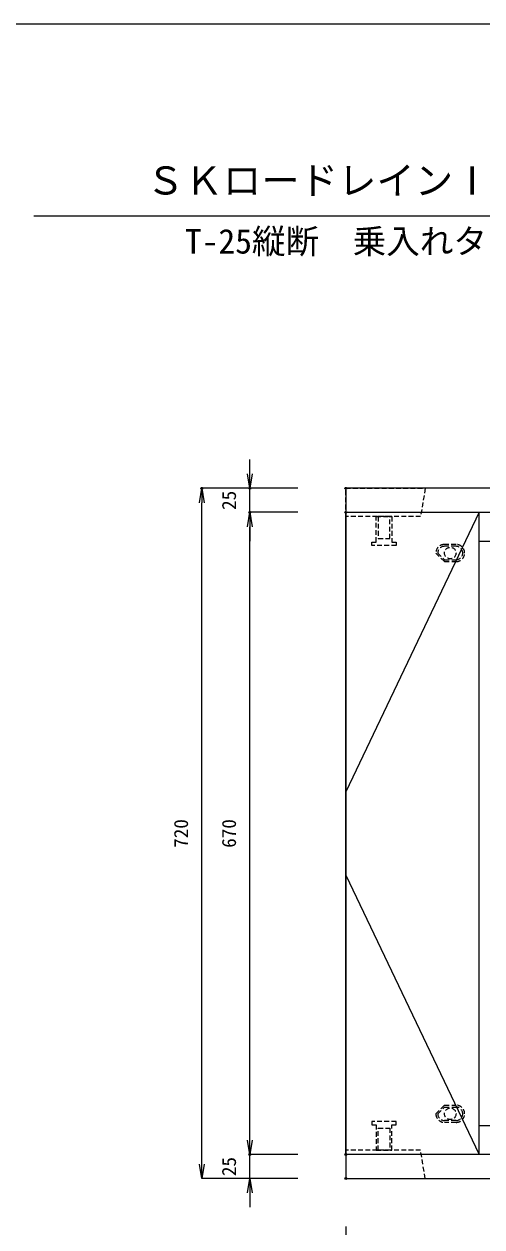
# Model space of a CAD drawing. Units: millimetres, scale not verified. Extents: x -1945 to 1945, y -1148 to 1692.
# Drawn here: x -481 to -4, y 437 to 1692 of the extents above; entities that cross this region are included whole.
import ezdxf
from ezdxf.enums import TextEntityAlignment as Align

# ---------------------------------------------------------------- set-up
doc = ezdxf.new("R2010")
doc.units = ezdxf.units.MM
doc.header["$LTSCALE"] = 10
doc.header["$PDMODE"] = 32
doc.header["$PDSIZE"] = 2
doc.linetypes.add('USER1', pattern=[0.75, 0.5, -0.25])
doc.layers.add('0-0_0', color=7, linetype='Continuous')
doc.layers.add('0-2_DEFPOINTS', color=7, linetype='Continuous')
for name, color, linetype, lineweight in [('0-1_TITLE', 7, 'Continuous', 18), ('0-3_KIJUN', 7, 'USER1', 18), ('0-5_SUNPO', 3, 'Continuous', 18)]:
    doc.layers.add(name, color=color, linetype=linetype, lineweight=lineweight)
doc.styles.add('ＭＳ ゴシック', font='')
doc.styles.get('ＭＳ ゴシック').set_extended_font_data('MS Gothic')

# ---------------------------------------------------------------- blocks, each defined once
blk = doc.blocks.new('_OPEN')
at = {"layer": '0-0_0'}
blk.add_line((0, 0), (-1, 0), dxfattribs=at)
blk.add_lwpolyline([(-1, 0.1667), (0, 0), (-1, -0.1667)], dxfattribs=at)
blk = doc.blocks.new('D11')
at = {"layer": '0-2_DEFPOINTS'}
for p in [(1699.48, 1932.39), (1799.48, 1932.39), (1799.48, 1907.39)]:
    blk.add_point(p, dxfattribs=at)
at = {"layer": '0-5_SUNPO'}
for p, q in [((1699.48, 1947.39), (1699.48, 1962.39)), ((1749.48, 1932.39), (1699.48, 1932.39)), ((1699.48, 1907.39), (1699.48, 1932.39)), ((1749.48, 1907.39), (1699.48, 1907.39)), ((1699.48, 1892.39), (1699.48, 1877.39))]:
    blk.add_line(p, q, dxfattribs=at)
at = {"layer": '0-5_SUNPO', "xscale": 15, "yscale": 15}
for p, rotation in [((1699.48, 1932.39), 270), ((1699.48, 1907.39), 90)]:
    blk.add_blockref('_OPEN', p, dxfattribs=dict(at, rotation=rotation))
at = {"layer": '0-5_SUNPO', "color": 7, "style": 'ＭＳ ゴシック'}
blk.add_text('25', height=14.66, rotation=90, dxfattribs=at).set_placement((1689.48, 1909.89), align=Align.BOTTOM_LEFT)
blk = doc.blocks.new('D12')
at = {"layer": '0-2_DEFPOINTS'}
for p in [(1699.48, 2602.39), (1799.48, 2602.39), (1799.48, 1932.39)]:
    blk.add_point(p, dxfattribs=at)
at = {"layer": '0-5_SUNPO'}
for p, q in [((1749.48, 2602.39), (1699.48, 2602.39)), ((1699.48, 1947.39), (1699.48, 2587.39)), ((1749.48, 1932.39), (1699.48, 1932.39))]:
    blk.add_line(p, q, dxfattribs=at)
at = {"layer": '0-5_SUNPO', "xscale": 15, "yscale": 15}
for p, rotation in [((1699.48, 2602.39), 90), ((1699.48, 1932.39), 270)]:
    blk.add_blockref('_OPEN', p, dxfattribs=dict(at, rotation=rotation))
at = {"layer": '0-5_SUNPO', "color": 7, "style": 'ＭＳ ゴシック'}
blk.add_text('670', height=14.66, rotation=90, dxfattribs=at).set_placement((1689.48, 2252.39), align=Align.BOTTOM_LEFT)
blk = doc.blocks.new('D13')
at = {"layer": '0-2_DEFPOINTS'}
for p in [(1699.48, 2627.39), (1799.48, 2627.39), (1799.48, 2602.39)]:
    blk.add_point(p, dxfattribs=at)
at = {"layer": '0-5_SUNPO'}
for p, q in [((1699.48, 2642.39), (1699.48, 2657.39)), ((1749.48, 2627.39), (1699.48, 2627.39)), ((1699.48, 2602.39), (1699.48, 2627.39)), ((1749.48, 2602.39), (1699.48, 2602.39)), ((1699.48, 2587.39), (1699.48, 2572.39))]:
    blk.add_line(p, q, dxfattribs=at)
at = {"layer": '0-5_SUNPO', "xscale": 15, "yscale": 15}
for p, rotation in [((1699.48, 2627.39), 270), ((1699.48, 2602.39), 90)]:
    blk.add_blockref('_OPEN', p, dxfattribs=dict(at, rotation=rotation))
at = {"layer": '0-5_SUNPO', "color": 7, "style": 'ＭＳ ゴシック'}
blk.add_text('25', height=14.66, rotation=90, dxfattribs=at).set_placement((1689.48, 2604.89), align=Align.BOTTOM_LEFT)
blk = doc.blocks.new('D14')
at = {"layer": '0-2_DEFPOINTS'}
for p in [(1649.48, 2627.39), (1799.48, 2627.39), (1799.48, 1907.39)]:
    blk.add_point(p, dxfattribs=at)
at = {"layer": '0-5_SUNPO'}
for p, q in [((1749.48, 2627.39), (1649.48, 2627.39)), ((1649.48, 1922.39), (1649.48, 2612.39)), ((1749.48, 1907.39), (1649.48, 1907.39))]:
    blk.add_line(p, q, dxfattribs=at)
at = {"layer": '0-5_SUNPO', "xscale": 15, "yscale": 15}
for p, rotation in [((1649.48, 2627.39), 90), ((1649.48, 1907.39), 270)]:
    blk.add_blockref('_OPEN', p, dxfattribs=dict(at, rotation=rotation))
at = {"layer": '0-5_SUNPO', "color": 7, "style": 'ＭＳ ゴシック'}
blk.add_text('720', height=14.66, rotation=90, dxfattribs=at).set_placement((1639.48, 2252.39), align=Align.BOTTOM_LEFT)
blk = doc.blocks.new('D29')
at = {"layer": '0-2_DEFPOINTS'}
for p in [(1799.48, 1907.39), (2797.48, 1907.39), (2797.48, 1807.39)]:
    blk.add_point(p, dxfattribs=at)
at = {"layer": '0-5_SUNPO'}
for p, q in [((1799.48, 1857.39), (1799.48, 1807.39)), ((2797.48, 1857.39), (2797.48, 1807.39)), ((1814.48, 1807.39), (2782.48, 1807.39))]:
    blk.add_line(p, q, dxfattribs=at)
at = {"layer": '0-5_SUNPO', "xscale": 15, "yscale": 15, "rotation": 180}
blk.add_blockref('_OPEN', (1799.48, 1807.39), dxfattribs=at)
at = {"layer": '0-5_SUNPO', "xscale": 15, "yscale": 15}
blk.add_blockref('_OPEN', (2797.48, 1807.39), dxfattribs=at)
at = {"layer": '0-5_SUNPO', "color": 7, "style": 'ＭＳ ゴシック'}
blk.add_text('998', height=14.66, dxfattribs=at).set_placement((2283.48, 1817.39), align=Align.BOTTOM_LEFT)

msp = doc.modelspace()

# ---------------------------------------------------------------- linework, layer by layer
at = {"layer": '0-1_TITLE', "color": 1}
msp.add_line((-470.53, 1491.74), (470.53, 1491.74), dxfattribs=at)
at = {"layer": '0-1_TITLE', "color": 2}
msp.add_lwpolyline([(-1945, -1148.26), (1945, -1148.26), (1945, 1691.74), (-1945, 1691.74)], close=True, dxfattribs=at)
at = {"layer": '0-3_KIJUN'}
for p, q in [((-30.52, 1148.89), (-42.52, 1148.89)), ((-30.52, 1146.89), (-42.52, 1146.89)), ((-51.52, 1139.89), (-42.52, 1130.89)), ((-49.52, 1139.89), (-42.52, 1132.89)), ((-42.52, 1132.89), (-30.52, 1132.89)), ((-42.52, 1130.89), (-30.52, 1130.89)), ((-51.52, 554.89), (-42.52, 563.89)), ((-49.52, 554.89), (-42.52, 561.89)), ((-42.52, 563.89), (-30.52, 563.89)), ((-42.52, 561.89), (-30.52, 561.89)), ((-30.52, 547.89), (-42.52, 547.89)), ((-30.52, 545.89), (-42.52, 545.89))]:
    msp.add_line(p, q, dxfattribs=at)
at = {"layer": '0-3_KIJUN', "linetype": 'Continuous'}
for points in [[(-145.52, 487.39), (852.48, 487.39), (852.48, 1207.39), (-145.52, 1207.39)], [(-145.52, 1182.39), (852.48, 1182.39), (852.48, 512.39), (-145.52, 512.39)], [(-6.52, 1152.39), (713.48, 1152.39), (713.48, 542.39), (-6.52, 542.39)]]:
    msp.add_lwpolyline(points, close=True, dxfattribs=at)
at = {"layer": '0-3_KIJUN'}
for points in [[(-62.52, 1207.39), (-67.52, 1177.89), (-145.52, 1177.89), (-145.52, 1207.39)], [(-113.75, 1177.89), (-97.3, 1177.89), (-97.3, 1151.39), (-92.77, 1151.39), (-92.77, 1147.89), (-118.27, 1147.89), (-118.27, 1151.39), (-113.75, 1151.39)], [(-99.52, 1177.89), (-111.52, 1177.89), (-111.52, 1154.89), (-99.52, 1154.89)], [(-113.75, 516.89), (-97.3, 516.89), (-97.3, 543.39), (-92.77, 543.39), (-92.77, 546.89), (-118.27, 546.89), (-118.27, 543.39), (-113.75, 543.39)], [(-99.52, 516.89), (-111.52, 516.89), (-111.52, 539.89), (-99.52, 539.89)], [(-62.52, 487.39), (-67.52, 516.89), (-145.52, 516.89), (-145.52, 487.39)]]:
    msp.add_lwpolyline(points, close=True, dxfattribs=at)
at = {"layer": '0-3_KIJUN', "color": 3, "linetype": 'Continuous'}
msp.add_lwpolyline([(-6.52, 1152.39), (-6.52, 1182.39), (-145.52, 890.89), (-145.52, 803.89), (-6.52, 512.39), (-6.52, 542.39)], dxfattribs=at)
at = {"layer": '0-3_KIJUN'}
for centre in [(-36.52, 1139.89), (-36.52, 554.89)]:
    msp.add_circle(centre, 6, dxfattribs=at)
for centre, radius, start, end in [((-42.52, 1139.89), 9, 90, 180), ((-42.52, 1139.89), 7, 90, 180), ((-30.52, 1139.89), 9, 360, 90), ((-30.52, 1139.89), 7, 360, 90), ((-30.52, 1139.89), 9, 270, 360), ((-30.52, 1139.89), 7, 270, 0), ((-42.52, 554.89), 9, 180, 270), ((-42.52, 554.89), 7, 180, 270), ((-30.52, 554.89), 9, 360, 90), ((-30.52, 554.89), 7, 360, 90), ((-30.52, 554.89), 9, 270, 360), ((-30.52, 554.89), 7, 270, 0)]:
    msp.add_arc(centre, radius, start, end, dxfattribs=at)

# ---------------------------------------------------------------- block references
at = {"layer": '0-5_SUNPO'}
for name in ['D13', 'D14', 'D12', 'D11', 'D29']:
    msp.add_blockref(name, (-1945, -1420), dxfattribs=at)

# ---------------------------------------------------------------- texts
at = {"layer": '0-1_TITLE', "style": 'ＭＳ ゴシック'}
for s, height, p in [('ＳＫロードレインⅠ型\u3000集水桝規格図', 29.33, (-353.59, 1505.12)), ('T-25縦断\u3000乗入れタイプ\u3000500×500', 25.66, (-313.09, 1444.61))]:
    msp.add_text(s, height=height, dxfattribs=at).set_placement(p, align=Align.BOTTOM_LEFT)

doc.saveas('drawing.dxf')
